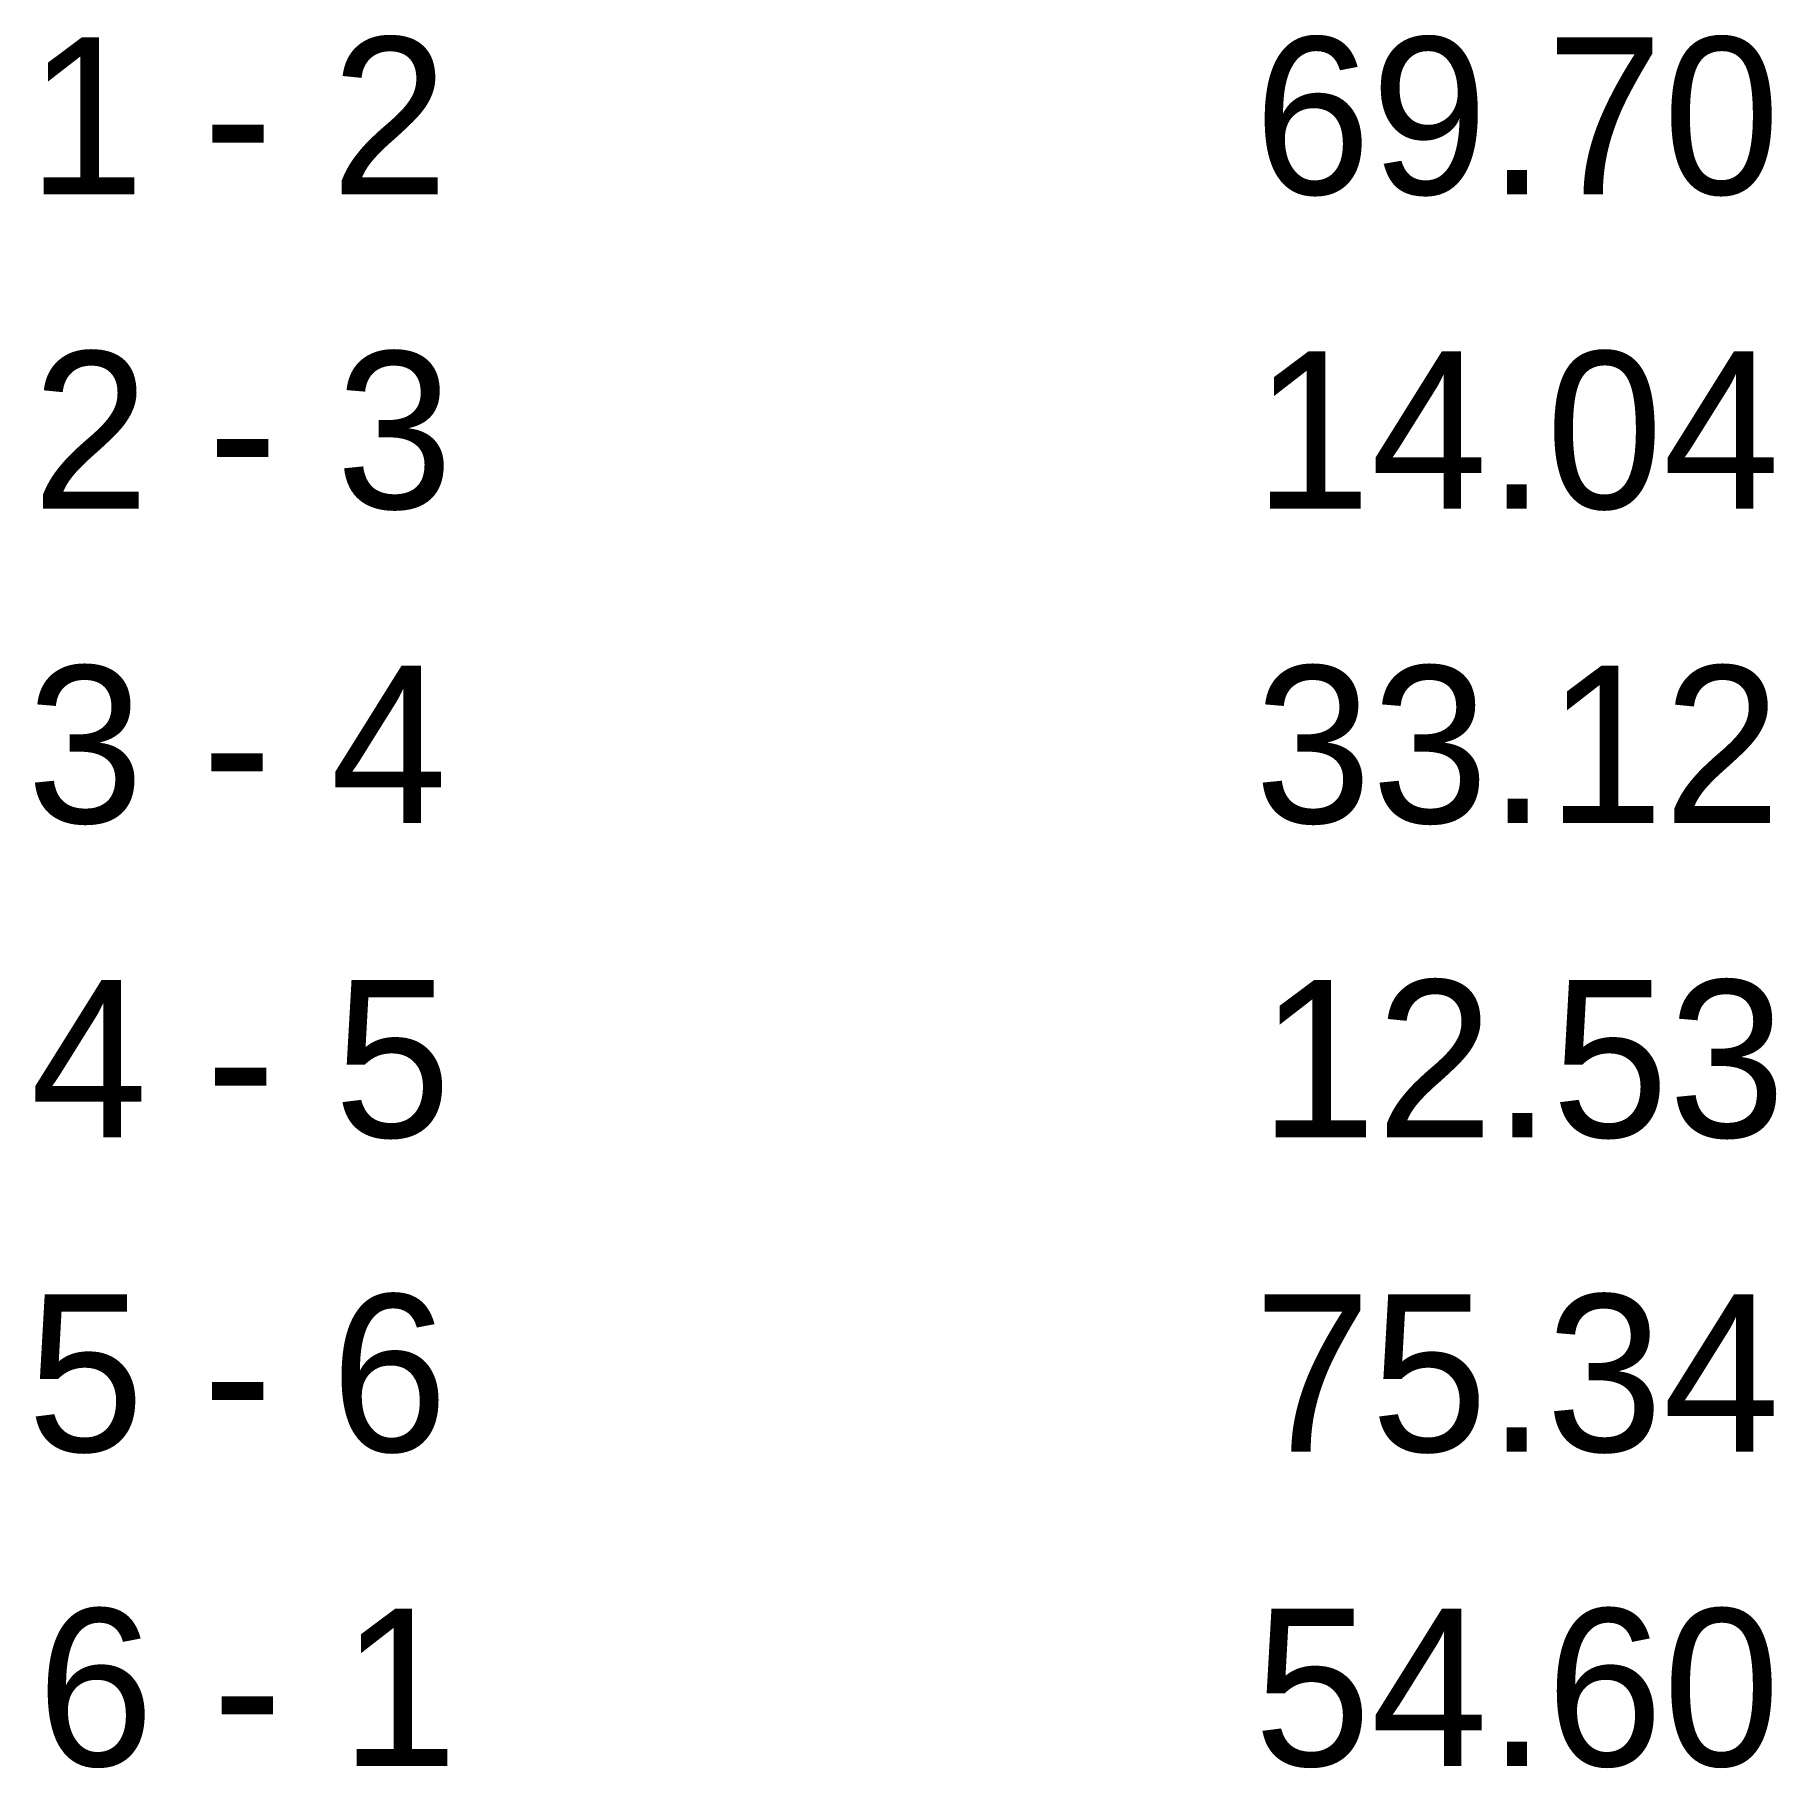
# Model space of a CAD drawing. Extents: x 532860 to 536367, y 1846239 to 1846822.
# Drawn here: x 532860.2 to 532926.7, y 1846282.2 to 1846348.4 of the extents above.
import ezdxf

# ---------------------------------------------------------------- set-up
doc = ezdxf.new("R2010")
doc.units = 0
doc.layers.add('Level 52', color=7, linetype='Continuous')

msp = doc.modelspace()

# ---------------------------------------------------------------- texts
at = {"layer": 'Level 52'}
for s, p in [('1 - 2', (532859.907, 1846342.276)), ('69.70', (532906.731, 1846342.276)), ('2 - 3', (532860.091, 1846330.276)), ('14.04', (532906.726, 1846330.276)), ('3 - 4', (532859.876, 1846318.276)), ('33.12', (532906.757, 1846318.276)), ('12.53', (532906.942, 1846306.276)), ('4 - 5', (532860.015, 1846306.276)), ('5 - 6', (532859.893, 1846294.276)), ('75.34', (532906.726, 1846294.276)), ('6 - 1', (532860.266, 1846282.276)), ('54.60', (532906.731, 1846282.276))]:
    msp.add_text(s, height=6, dxfattribs=at).set_placement(p)

doc.saveas('drawing.dxf')
